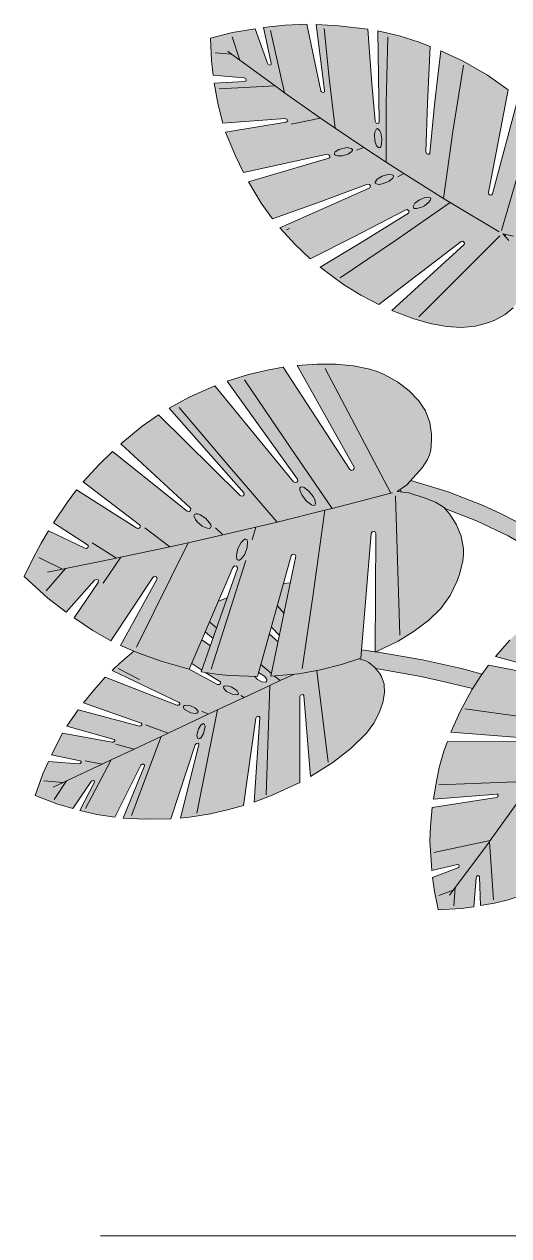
# Model space of a CAD drawing. Header units: centimetres. Extents: x 0 to 879, y -664 to 265.
# Drawn here: x -0.4 to 46.3, y 0 to 116.7 of the extents above; entities that cross this region are included whole.
import ezdxf

# ---------------------------------------------------------------- set-up
doc = ezdxf.new("R2010")
doc.units = ezdxf.units.CM
for name, color, linetype, lineweight, true_color in [('VEG-HOJAS', 117, 'Continuous', 18, 0x2e5e38), ('VEG-NERVIOS', 115, 'Continuous', 9, 0x528c5c), ('VEG-TEXTO', 47, 'Continuous', 18, 0x464646)]:
    doc.layers.add(name, color=color, linetype=linetype, lineweight=lineweight, true_color=true_color)
doc.layers.add('VEG-RELLENO', color=253, linetype='Continuous', true_color=0x96c896)

# ---------------------------------------------------------------- blocks, each defined once
blk = doc.blocks.new('VEG_Monstera_ALZADO')
at = {"layer": 'VEG-RELLENO', "true_color": 0x63965c}
h = blk.add_hatch(color=83, dxfattribs=at)
h.dxf.hatch_style = 1
h.paths.add_polyline_path([(-49.51, 116.02), (-47.77, 116.3), (-46.6, 112.98), (-46.52, 112.86), (-46.37, 112.81), (-46.25, 112.87), (-46.23, 113), (-46.99, 116.41), (-44.94, 116.66), (-42.82, 116.74), (-41.47, 110.33), (-41.38, 110.21), (-41.23, 110.16), (-41.11, 110.22), (-41.09, 110.34), (-41.92, 116.72), (-39.71, 116.58), (-36.94, 116.26), (-36.59, 111.43), (-36.23, 107.39), (-36.13, 107.22), (-35.98, 107.18), (-35.86, 107.25), (-35.84, 107.34), (-35.95, 116.09), (-33.9, 115.61), (-32.07, 115.03), (-30.93, 114.61), (-31.19, 109.14), (-31.34, 104.43), (-31.29, 104.29), (-31.16, 104.21), (-31.01, 104.23), (-30.94, 104.33), (-30.46, 109.28), (-29.89, 114.19), (-27.74, 113.18), (-25.39, 111.82), (-23.41, 110.42), (-25.31, 100.52), (-25.27, 100.36), (-25.13, 100.28), (-24.99, 100.3), (-24.92, 100.39), (-22.43, 109.64), (-20.76, 108.11), (-19.68, 106.95), (-18.75, 105.77), (-18.04, 104.6), (-17.77, 104), (-17.54, 103.39), (-17.25, 102.14), (-17.14, 100.95), (-17.21, 99.88), (-17.5, 98.94), (-18.01, 98.1), (-18.32, 97.72), (-18.98, 97.09), (-19.67, 96.64), (-20.47, 96.42), (-21.32, 96.34), (-22.9, 96.32), (-23.91, 96.53), (-23.34, 95.91), (-23.1, 95.57), (-22.24, 94.01), (-21.92, 93.22), (-21.83, 92.81), (-21.84, 92.01), (-22.03, 91.12), (-22.38, 90.22), (-22.93, 89.41), (-23.69, 88.77), (-24.7, 88.22), (-25.28, 87.99), (-26.55, 87.65), (-27.9, 87.51), (-29.35, 87.61), (-30.93, 87.91), (-32.58, 88.37), (-34.63, 89.15), (-27.64, 95.52), (-27.61, 95.69), (-27.79, 95.84), (-27.95, 95.8), (-35.88, 89.72), (-37.59, 90.62), (-39.27, 91.66), (-41.53, 93.34), (-37.57, 95.72), (-33.01, 98.55), (-32.95, 98.73), (-33.13, 98.88), (-33.27, 98.87), (-38.2, 96.29), (-42.48, 94.15), (-43.93, 95.53), (-45.4, 97.12), (-37.45, 100.65), (-36.72, 100.99), (-36.66, 101.16), (-36.76, 101.29), (-36.97, 101.32), (-41.52, 99.62), (-46.12, 98), (-47.21, 99.49), (-48.44, 101.54), (-40.68, 103.85), (-40.6, 103.91), (-40.58, 104.04), (-40.68, 104.17), (-40.86, 104.21), (-48.92, 102.45), (-49.69, 104.06), (-50.63, 106.34), (-44.78, 107.29), (-44.65, 107.42), (-44.7, 107.56), (-44.9, 107.66), (-50.91, 107.21), (-51.34, 108.96), (-51.72, 111.06), (-48.78, 111.22), (-48.66, 111.28), (-48.64, 111.41), (-48.73, 111.54), (-48.87, 111.59), (-51.84, 111.83), (-52, 113.25), (-52.09, 115.41)])
h.paths.add_polyline_path([(-31.48, 99.25), (-31.04, 99.58), (-30.92, 99.76), (-30.87, 99.9), (-30.9, 100.02), (-31.2, 100.09), (-31.43, 100.05), (-31.96, 99.83), (-32.39, 99.49), (-32.57, 99.17), (-32.54, 99.06), (-32.42, 98.99), (-32.24, 98.98), (-31.74, 99.11)], flags=0)
h.paths.add_polyline_path([(-35.41, 101.38), (-35.13, 101.48), (-34.66, 101.76), (-34.51, 101.92), (-34.45, 102.05), (-34.47, 102.17), (-34.76, 102.28), (-34.99, 102.26), (-35.55, 102.1), (-36.02, 101.82), (-36.23, 101.53), (-36.21, 101.42), (-36.1, 101.34), (-35.92, 101.31)], flags=0)
h.paths.add_polyline_path([(-39.65, 104.04), (-38.85, 104.21), (-38.49, 104.45), (-38.41, 104.57), (-38.42, 104.68), (-38.52, 104.77), (-38.91, 104.85), (-39.45, 104.77), (-39.92, 104.56), (-40.15, 104.32), (-40.14, 104.2), (-39.88, 104.06)], flags=0)
h.paths.add_polyline_path([(-36.19, 106.53), (-36.29, 106.08), (-36.25, 105.51), (-36.09, 105.02), (-35.86, 104.82), (-35.75, 104.85), (-35.6, 105.17), (-35.56, 105.42), (-35.6, 105.99), (-35.77, 106.48), (-35.87, 106.62), (-35.99, 106.68), (-36.1, 106.65)], flags=0)
at = {"layer": 'VEG-RELLENO', "true_color": 0x8eb370}
h = blk.add_hatch(color=63, dxfattribs=at)
h.dxf.hatch_style = 1
h.paths.add_polyline_path([(-2.6, 45.17), (-3, 48.56), (-3.81, 54.3), (-4.28, 57.04), (-5.31, 62.25), (-5.88, 64.73), (-7.14, 69.43), (-8.53, 73.78), (-10.07, 77.78), (-10.89, 79.65), (-11.74, 81.43), (-12.64, 83.12), (-13.56, 84.73), (-14.52, 86.25), (-15.52, 87.69), (-16.55, 89.04), (-17.61, 90.3), (-18.7, 91.47), (-19.84, 92.56), (-21, 93.57), (-22.69, 94.82), (-23.22, 95.76), (-23.73, 96.32), (-23.64, 96.47), (-22.9, 96.32), (-22.06, 96.33), (-20.01, 94.82), (-18.74, 93.73), (-17.55, 92.58), (-16.4, 91.34), (-15.29, 90.02), (-14.21, 88.61), (-13.18, 87.12), (-12.18, 85.54), (-11.23, 83.88), (-10.31, 82.13), (-9.43, 80.3), (-7.79, 76.41), (-6.29, 72.12), (-4.94, 67.53), (-3.75, 62.59), (-2.7, 57.31), (-1.8, 51.69), (-1.41, 48.75), (-0.91, 44.33), (-0.81, 37.09), (-1.15, 39.41), (-1.55, 41.43), (-2.03, 43.35)])
at = {"layer": 'VEG-RELLENO', "true_color": 0x669b5f}
h = blk.add_hatch(color=83, dxfattribs=at)
h.dxf.hatch_style = 1
h.paths.add_polyline_path([(-68.94, 65.74), (-67.68, 67.91), (-64.2, 66.24), (-64.04, 66.22), (-63.89, 66.31), (-63.85, 66.46), (-63.95, 66.59), (-67.2, 68.69), (-65.91, 70.66), (-65, 71.88), (-59.19, 68.17), (-59.02, 68.14), (-58.88, 68.24), (-58.84, 68.39), (-58.92, 68.51), (-64.34, 72.66), (-62.8, 74.31), (-61.52, 75.56), (-54.34, 69.82), (-54.14, 69.78), (-54, 69.87), (-53.97, 70.03), (-54.03, 70.13), (-60.71, 76.31), (-58.68, 78), (-57.09, 79.11), (-49.23, 71.32), (-49.1, 71.26), (-48.93, 71.3), (-48.84, 71.44), (-48.87, 71.59), (-56.08, 79.74), (-54.15, 80.79), (-51.66, 81.9), (-44.08, 72.65), (-43.93, 72.57), (-43.76, 72.61), (-43.67, 72.75), (-43.71, 72.9), (-50.47, 82.36), (-48.41, 83), (-46.47, 83.45), (-45.1, 83.69), (-38.66, 73.84), (-38.49, 73.75), (-38.33, 73.79), (-38.24, 73.93), (-38.26, 74.06), (-43.73, 83.86), (-42.71, 83.94), (-40.92, 83.99), (-39.16, 83.91), (-37.51, 83.68), (-36.02, 83.28), (-35.34, 83), (-34.68, 82.66), (-33.47, 81.85), (-32.44, 80.93), (-31.65, 79.97), (-31.36, 79.48), (-31.13, 78.94), (-30.86, 77.81), (-30.8, 77.24), (-30.8, 76.17), (-30.98, 75.25), (-31.42, 74.4), (-32, 73.65), (-33.18, 72.35), (-34.1, 71.71), (-32.98, 71.6), (-31.3, 71.04), (-30.4, 70.68), (-29.58, 70.16), (-28.95, 69.43), (-28.39, 68.49), (-28.14, 67.96), (-27.79, 66.82), (-27.71, 66.23), (-27.7, 65.64), (-27.9, 64.38), (-28.34, 63.03), (-29.01, 61.68), (-29.9, 60.44), (-31.05, 59.31), (-32.45, 58.26), (-34.02, 57.3), (-36.23, 56.22), (-36.15, 67.67), (-36.25, 67.85), (-36.51, 67.83), (-36.6, 67.67), (-37.59, 55.67), (-39.46, 55.04), (-41.5, 54.52), (-43.59, 54.15), (-46.26, 53.91), (-43.87, 65.47), (-43.97, 65.67), (-44.23, 65.65), (-44.32, 65.52), (-47.57, 53.88), (-47.96, 53.87), (-50.2, 53.97), (-51.31, 54.07), (-52.98, 54.34), (-49.5, 64.28), (-49.49, 64.39), (-49.59, 64.51), (-49.76, 64.54), (-49.93, 64.39), (-54.15, 54.59), (-56.85, 55.36), (-58.99, 56.14), (-60.75, 56.88), (-57.26, 63.23), (-57.23, 63.37), (-57.33, 63.5), (-57.5, 63.52), (-57.65, 63.43), (-61.69, 57.33), (-63.42, 58.31), (-65.23, 59.54), (-62.9, 62.94), (-62.89, 63.17), (-63.04, 63.25), (-63.27, 63.16), (-65.98, 60.09), (-67.76, 61.43), (-70.03, 63.51)])
h.paths.add_polyline_path([(-48.79, 65.69), (-48.65, 66), (-48.51, 66.62), (-48.51, 66.87), (-48.56, 67.05), (-48.67, 67.13), (-48.81, 67.11), (-48.97, 67), (-49.14, 66.8), (-49.44, 66.22), (-49.59, 65.59), (-49.54, 65.17), (-49.43, 65.09), (-49.29, 65.1), (-49.13, 65.22)], flags=0)
h.paths.add_polyline_path([(-43.39, 71.6), (-43.06, 71.04), (-42.83, 70.79), (-42.37, 70.44), (-42.18, 70.38), (-42.04, 70.41), (-41.97, 70.52), (-42.04, 70.95), (-42.38, 71.5), (-42.84, 71.97), (-43.26, 72.17), (-43.4, 72.14), (-43.47, 72.03), (-43.47, 71.84)], flags=0)
h.paths.add_polyline_path([(-53.65, 69.21), (-53.37, 68.79), (-52.89, 68.39), (-52.4, 68.17), (-52.21, 68.16), (-52.08, 68.21), (-52.03, 68.33), (-52.17, 68.71), (-52.34, 68.93), (-52.82, 69.33), (-53.31, 69.55), (-53.5, 69.56), (-53.62, 69.5), (-53.68, 69.38)], flags=0)
at = {"layer": 'VEG-RELLENO', "true_color": 0x8eb370}
h = blk.add_hatch(color=63, dxfattribs=at)
h.dxf.hatch_style = 1
h.paths.add_polyline_path([(-3.97, 41.63), (-5.01, 45.14), (-5.6, 46.81), (-6.51, 49.03), (-6.4, 49.45), (-5.74, 48.35), (-5.03, 46.94), (-4.39, 45.42), (-3.83, 43.78), (-3.33, 42.01), (-2.91, 40.13), (-2.57, 38.13), (-2.36, 36.6), (-2.9, 36.6), (-3.53, 39.8)])
h.paths.add_polyline_path([(-10.93, 56.76), (-12.16, 58.35), (-13.21, 59.56), (-14.31, 60.72), (-15.45, 61.83), (-16.65, 62.89), (-17.9, 63.9), (-19.2, 64.86), (-20.55, 65.77), (-23.4, 67.43), (-24.9, 68.19), (-26.46, 68.9), (-29.51, 70.08), (-29.97, 70.44), (-30.85, 70.88), (-32.74, 71.54), (-33.19, 71.64), (-33.73, 71.67), (-33.8, 71.92), (-33.18, 72.35), (-32.78, 72.77), (-29.22, 71.68), (-25.84, 70.37), (-24.2, 69.63), (-21.15, 68.01), (-19.67, 67.1), (-18.26, 66.16), (-16.9, 65.15), (-15.6, 64.1), (-14.35, 62.99), (-13.15, 61.83), (-12.01, 60.62), (-10.92, 59.36), (-9.9, 58.07), (-8.95, 56.75), (-9.94, 56.94), (-10.28, 56.93)])
at = {"layer": 'VEG-RELLENO', "true_color": 0x5f9058}
h = blk.add_hatch(color=83, dxfattribs=at)
h.dxf.hatch_style = 1
h.paths.add_polyline_path([(-68.25, 44.5), (-67.71, 45.71), (-64.79, 45.47), (-64.65, 45.5), (-64.55, 45.59), (-64.54, 45.7), (-64.63, 45.76), (-67.42, 46.34), (-66.34, 48.44), (-61.56, 47.55), (-61.42, 47.57), (-61.31, 47.66), (-61.3, 47.77), (-61.38, 47.83), (-65.94, 49.11), (-64.83, 50.69), (-58.94, 49.11), (-58.8, 49.13), (-58.7, 49.22), (-58.69, 49.33), (-58.76, 49.39), (-64.31, 51.36), (-63.33, 52.56), (-62.22, 53.81), (-55.33, 51.12), (-55.15, 51.13), (-55.04, 51.22), (-55.03, 51.33), (-55.09, 51.39), (-61.56, 54.48), (-60.83, 55.19), (-59.48, 56.34), (-56.85, 55.36), (-54.15, 54.59), (-51.35, 53.09), (-51.21, 53.12), (-51.11, 53.21), (-51.13, 53.36), (-52.52, 54.25), (-50.2, 53.97), (-47.83, 53.88), (-47.35, 53.49), (-46.95, 53.34), (-46.79, 53.34), (-46.68, 53.39), (-46.63, 53.48), (-46.73, 53.75), (-47.04, 54.05), (-47.45, 54.27), (-46.4, 57.97), (-45.56, 57.23), (-46.26, 53.91), (-43.59, 54.15), (-41.5, 54.52), (-39.46, 55.04), (-37.78, 55.6), (-37.12, 55.41), (-36.83, 55.25), (-36.3, 54.8), (-35.81, 54.21), (-35.61, 53.88), (-35.35, 53.14), (-35.32, 52.33), (-35.49, 51.4), (-35.64, 50.9), (-36.07, 49.88), (-36.69, 48.89), (-37.51, 47.94), (-39.1, 46.51), (-40.95, 45.18), (-42.46, 44.24), (-43.1, 52.05), (-43.2, 52.15), (-43.41, 52.09), (-43.47, 51.96), (-43.49, 43.68), (-45.33, 42.78), (-47.89, 41.79), (-47.34, 49.94), (-47.44, 50.05), (-47.65, 49.99), (-47.71, 49.88), (-48.92, 41.46), (-50.33, 41.06), (-52.99, 40.49), (-54.99, 40.24), (-53.2, 47.33), (-53.2, 47.4), (-53.3, 47.47), (-53.44, 47.44), (-53.56, 47.32), (-55.92, 40.18), (-58.4, 40.15), (-60.5, 40.25), (-58.45, 45.29), (-58.45, 45.39), (-58.54, 45.45), (-58.68, 45.43), (-58.79, 45.33), (-61.31, 40.32), (-63.04, 40.59), (-64.69, 40.99), (-63.27, 43.7), (-63.26, 43.81), (-63.35, 43.88), (-63.49, 43.85), (-63.59, 43.76), (-65.35, 41.17), (-66.88, 41.61), (-68.97, 42.41)])
h.paths.add_polyline_path([(-52.67, 48.63), (-52.61, 49.06), (-52.63, 49.23), (-52.69, 49.33), (-52.78, 49.36), (-53.01, 49.21), (-53.24, 48.84), (-53.38, 48.38), (-53.39, 48.17), (-53.31, 47.9), (-53.22, 47.87), (-52.98, 48.02)], flags=0)
h.paths.add_polyline_path([(-50.7, 52.6), (-50.36, 52.33), (-49.92, 52.14), (-49.55, 52.11), (-49.45, 52.16), (-49.4, 52.25), (-49.53, 52.51), (-49.68, 52.65), (-50.31, 52.97), (-50.51, 53.01), (-50.78, 52.95), (-50.82, 52.86)], flags=0)
h.paths.add_polyline_path([(-54.69, 50.83), (-54.42, 50.59), (-53.77, 50.35), (-53.4, 50.37), (-53.3, 50.43), (-53.27, 50.52), (-53.42, 50.75), (-53.58, 50.87), (-54.01, 51.05), (-54.23, 51.1), (-54.6, 51.09), (-54.7, 51.03), (-54.73, 50.94)], flags=0)
h.paths.add_polyline_path([(-52.95, 54.52), (-53.9, 55.13), (-52.91, 57.41), (-52.08, 56.86)])
h.paths.add_polyline_path([(-51.83, 57.56), (-52.58, 58.16), (-51.31, 61.14), (-50.47, 61.46)])
h.paths.add_polyline_path([(-45.43, 57.83), (-46.21, 58.65), (-45.04, 62.85), (-44.38, 62.91)])
at = {"layer": 'VEG-RELLENO', "true_color": 0x73ac6b}
h = blk.add_hatch(color=73, dxfattribs=at)
h.dxf.hatch_style = 1
h.paths.add_polyline_path([(-30.16, 31.41), (-30.57, 33.55), (-30.69, 34.53), (-28.26, 35.45), (-28.16, 35.53), (-28.12, 35.65), (-28.17, 35.75), (-28.28, 35.77), (-30.75, 35.19), (-30.94, 38.04), (-30.9, 39.44), (-30.72, 41.26), (-24.54, 42.23), (-24.41, 42.31), (-24.37, 42.44), (-24.42, 42.54), (-24.51, 42.56), (-30.61, 42.07), (-30.39, 43.45), (-30.04, 45.11), (-29.59, 46.69), (-29.26, 47.63), (-21.21, 47.59), (-21.1, 47.63), (-21.02, 47.74), (-21.03, 47.86), (-21.12, 47.92), (-28.92, 48.51), (-28.03, 50.52), (-26.9, 52.62), (-26.05, 53.94), (-25.3, 54.98), (-17.24, 53.45), (-17.11, 53.49), (-17.03, 53.6), (-17.05, 53.72), (-17.12, 53.78), (-24.64, 55.82), (-23.25, 57.4), (-22.26, 58.36), (-21.24, 59.22), (-20.23, 59.93), (-19.73, 60.21), (-19.23, 60.44), (-18.2, 60.77), (-17.18, 60.94), (-16.25, 60.95), (-15.45, 60.8), (-14.75, 60.45), (-14.14, 59.95), (-13.48, 59.11), (-13.25, 58.48), (-13.19, 57.77), (-13.25, 56.08), (-13.48, 55.24), (-12.64, 55.9), (-11.3, 56.6), (-10.62, 56.86), (-10.28, 56.93), (-9.6, 56.9), (-8.86, 56.72), (-8.12, 56.4), (-7.46, 55.91), (-6.95, 55.25), (-6.53, 54.38), (-6.36, 53.89), (-6.12, 52.81), (-6.05, 51.66), (-6.19, 50.43), (-6.49, 49.1), (-6.94, 47.73), (-7.61, 46.1), (-12.73, 52.11), (-12.87, 52.15), (-13, 52), (-12.98, 51.86), (-8.12, 45.06), (-8.97, 43.54), (-10.39, 41.45), (-11.45, 40.15), (-12.63, 38.87), (-13.73, 37.81), (-17.06, 45.23), (-17.21, 45.29), (-17.32, 45.21), (-17.35, 45.03), (-14.48, 37.16), (-15.26, 36.52), (-16.67, 35.52), (-18.2, 34.61), (-20.16, 33.63), (-21.42, 39.59), (-21.46, 39.67), (-21.57, 39.69), (-21.68, 39.61), (-21.72, 39.48), (-20.92, 33.29), (-22.03, 32.83), (-23.4, 32.38), (-24.71, 32.06), (-26.06, 31.81), (-26.18, 34.58), (-26.23, 34.68), (-26.34, 34.7), (-26.45, 34.62), (-26.49, 34.5), (-26.73, 31.7), (-27.94, 31.53)])
at = {"layer": 'VEG-RELLENO', "true_color": 0x8eb370}
h = blk.add_hatch(color=63, dxfattribs=at)
h.dxf.hatch_style = 1
h.paths.add_polyline_path([(-5.12, 38.89), (-6.33, 40.8), (-7.03, 41.71), (-7.78, 42.59), (-8.87, 43.71), (-8.12, 45.06), (-8.42, 45.48), (-7.45, 44.57), (-5.8, 42.73), (-5.05, 41.75), (-4.34, 40.7), (-3.35, 38.95), (-2.9, 36.6), (-4.05, 36.6), (-4.61, 37.9)])
h.paths.add_polyline_path([(-28.29, 53.1), (-31.97, 53.91), (-36.16, 54.65), (-36.83, 55.25), (-37.12, 55.41), (-37.78, 55.6), (-37.59, 55.67), (-37.51, 56.47), (-36.23, 56.28), (-36.23, 56.22), (-36.12, 56.27), (-35.65, 56.2), (-31.65, 55.48), (-27.91, 54.65), (-25.91, 54.13), (-26.83, 52.72)])
at = {"layer": 'VEG-HOJAS'}
for points in [[(-22.9, 96.32), (-23.91, 96.53), (-23.34, 95.91)], [(-22.93, 89.41), (-23.69, 88.77), (-24.7, 88.22), (-25.28, 87.99), (-26.55, 87.65), (-27.9, 87.51), (-29.35, 87.61), (-30.93, 87.91), (-32.58, 88.37), (-34.63, 89.15), (-27.64, 95.52), (-27.61, 95.69), (-27.79, 95.84), (-27.95, 95.8), (-35.88, 89.72), (-37.59, 90.62), (-39.27, 91.66), (-41.53, 93.34), (-37.57, 95.72), (-33.01, 98.55), (-32.95, 98.73), (-33.13, 98.88), (-33.27, 98.87), (-38.2, 96.29), (-42.48, 94.15), (-43.93, 95.53), (-45.4, 97.12), (-37.45, 100.65), (-36.72, 100.99), (-36.66, 101.16), (-36.76, 101.29), (-36.97, 101.32), (-41.52, 99.62), (-46.12, 98), (-47.21, 99.49), (-48.44, 101.54), (-40.68, 103.85), (-40.6, 103.91), (-40.58, 104.04), (-40.68, 104.17), (-40.86, 104.21), (-48.92, 102.45), (-49.69, 104.06), (-50.63, 106.34), (-44.78, 107.29), (-44.65, 107.42), (-44.7, 107.56), (-44.9, 107.66), (-50.91, 107.21), (-51.34, 108.96), (-51.72, 111.06), (-48.78, 111.22), (-48.66, 111.28), (-48.64, 111.41), (-48.73, 111.54), (-48.87, 111.59), (-51.84, 111.83), (-52, 113.25), (-52.09, 115.41), (-49.98, 115.93), (-47.77, 116.3), (-46.6, 112.98), (-46.52, 112.86), (-46.37, 112.81), (-46.25, 112.87), (-46.23, 113), (-46.99, 116.41), (-44.94, 116.66), (-42.82, 116.74), (-41.47, 110.33), (-41.38, 110.21), (-41.23, 110.16), (-41.11, 110.22), (-41.09, 110.34), (-41.92, 116.72), (-39.71, 116.58), (-36.94, 116.26), (-36.59, 111.43), (-36.23, 107.39), (-36.13, 107.22), (-35.98, 107.18), (-35.86, 107.25), (-35.84, 107.34), (-35.95, 116.09), (-33.9, 115.61), (-32.07, 115.03), (-30.93, 114.61), (-31.19, 109.14), (-31.34, 104.43), (-31.29, 104.29), (-31.16, 104.21), (-31.01, 104.23), (-30.94, 104.33), (-30.46, 109.28), (-29.89, 114.19), (-27.74, 113.18), (-25.39, 111.82), (-23.41, 110.42), (-25.31, 100.52), (-25.27, 100.36), (-25.13, 100.28), (-24.99, 100.3), (-24.92, 100.39), (-22.43, 109.64)], [(-23.73, 96.32), (-23.64, 96.47)], [(-32.78, 72.77), (-29.19, 71.67), (-25.81, 70.36), (-24.2, 69.63), (-22.64, 68.84), (-21.13, 68), (-19.67, 67.1), (-18.26, 66.16), (-16.9, 65.15), (-15.6, 64.1), (-14.35, 62.99), (-13.15, 61.83), (-12.01, 60.62), (-10.92, 59.36), (-9.9, 58.07), (-8.95, 56.75)], [(-33.73, 71.67), (-33.8, 71.92)], [(-10.93, 56.76), (-12.16, 58.35), (-13.21, 59.56), (-14.31, 60.72), (-15.45, 61.83), (-16.65, 62.89), (-17.9, 63.9), (-19.2, 64.86), (-21.95, 66.62), (-23.4, 67.43), (-26.46, 68.9), (-29.51, 70.08)], [(-45.04, 62.85), (-44.38, 62.91)], [(-51.31, 61.14), (-50.47, 61.46)], [(-21.12, 47.92), (-28.92, 48.51), (-28.03, 50.52), (-26.9, 52.62), (-26.05, 53.94), (-25.3, 54.98), (-17.24, 53.45)], [(-17.12, 53.78), (-24.64, 55.82), (-23.25, 57.4)], [(-22.03, 32.83), (-23.4, 32.38), (-24.71, 32.06), (-26.06, 31.81), (-26.18, 34.58), (-26.23, 34.68), (-26.34, 34.7), (-26.45, 34.62), (-26.49, 34.5), (-26.73, 31.7), (-27.94, 31.53), (-30.16, 31.41), (-30.23, 31.78), (-30.51, 33.17), (-30.69, 34.53), (-28.26, 35.45), (-28.16, 35.53), (-28.12, 35.65), (-28.17, 35.75), (-28.28, 35.77), (-30.75, 35.19), (-30.94, 38.04), (-30.9, 39.44), (-30.72, 41.26), (-24.54, 42.23), (-24.41, 42.31), (-24.37, 42.44), (-24.42, 42.54), (-24.51, 42.56), (-30.61, 42.07), (-30.39, 43.45), (-30.04, 45.11), (-29.59, 46.69), (-29.26, 47.63), (-21.21, 47.59)], [(-45.43, 57.83), (-46.21, 58.65)], [(-52.91, 57.41), (-52.08, 56.86)], [(-51.83, 57.56), (-52.58, 58.16)], [(-46.4, 57.97), (-45.56, 57.23)], [(-37.78, 55.6), (-37.12, 55.41), (-36.83, 55.25), (-36.3, 54.8), (-35.81, 54.21), (-35.61, 53.88), (-35.35, 53.14), (-35.32, 52.33), (-35.49, 51.4), (-35.83, 50.39), (-36.36, 49.38), (-37.07, 48.42), (-38.53, 46.98), (-40.31, 45.61), (-42.46, 44.24), (-43.1, 52.05), (-43.2, 52.15), (-43.41, 52.09), (-43.47, 51.96), (-43.49, 43.68), (-46.13, 42.44), (-47.89, 41.79), (-47.34, 49.94), (-47.39, 50.03), (-47.51, 50.05), (-47.65, 49.99), (-47.71, 49.88), (-48.92, 41.46), (-50.33, 41.06), (-52.1, 40.65), (-53.87, 40.36), (-54.99, 40.24), (-53.2, 47.33), (-53.2, 47.4), (-53.3, 47.47), (-53.44, 47.44), (-53.56, 47.32), (-55.92, 40.18), (-58.4, 40.15), (-60.5, 40.25), (-58.45, 45.29), (-58.45, 45.39), (-58.54, 45.45), (-58.68, 45.43), (-58.79, 45.33), (-61.31, 40.32), (-63.04, 40.59), (-64.69, 40.99), (-63.27, 43.7), (-63.26, 43.81), (-63.35, 43.88), (-63.49, 43.85), (-63.59, 43.76), (-65.35, 41.17), (-66.88, 41.61), (-68.97, 42.41), (-68.25, 44.5), (-67.71, 45.71), (-64.79, 45.47), (-64.65, 45.5), (-64.55, 45.59), (-64.54, 45.7), (-64.63, 45.76), (-67.42, 46.34), (-66.34, 48.44), (-61.56, 47.55), (-61.42, 47.57), (-61.31, 47.66), (-61.3, 47.77), (-61.38, 47.83), (-65.94, 49.11), (-64.83, 50.69), (-58.94, 49.11), (-58.8, 49.13), (-58.7, 49.22), (-58.69, 49.33), (-58.76, 49.39), (-64.31, 51.36), (-63.33, 52.56), (-62.22, 53.81), (-55.33, 51.12), (-55.15, 51.13), (-55.04, 51.22), (-55.03, 51.33), (-55.09, 51.39), (-61.56, 54.48), (-60.83, 55.19), (-59.48, 56.34)], [(-37.51, 56.47), (-36.23, 56.28)], [(-36.12, 56.27), (-31.65, 55.48), (-27.91, 54.65), (-25.91, 54.13)], [(-52.92, 54.5), (-53.9, 55.13)], [(-54.15, 54.59), (-51.4, 53.11), (-51.21, 53.12), (-51.11, 53.21), (-51.13, 53.36), (-52.52, 54.25)], [(-47.83, 53.88), (-47.55, 53.61), (-47.15, 53.39), (-46.79, 53.34), (-46.68, 53.39), (-46.65, 53.6), (-46.86, 53.9), (-47.45, 54.27)], [(-26.83, 52.72), (-30.1, 53.52), (-31.97, 53.91), (-36.16, 54.65)]]:
    blk.add_lwpolyline(points, dxfattribs=at)
for points in [[(-36.1, 106.65), (-36.26, 106.33), (-36.29, 106.08), (-36.25, 105.51), (-36.09, 105.02), (-35.86, 104.82), (-35.75, 104.85), (-35.66, 104.97), (-35.6, 105.17), (-35.57, 105.7), (-35.67, 106.26), (-35.77, 106.48), (-35.99, 106.68)], [(-39.88, 104.06), (-39.38, 104.06), (-38.85, 104.21), (-38.49, 104.45), (-38.41, 104.57), (-38.42, 104.68), (-38.52, 104.77), (-38.91, 104.85), (-39.71, 104.68), (-40.08, 104.44), (-40.15, 104.32), (-40.14, 104.2), (-40.05, 104.12)], [(-35.68, 101.32), (-35.41, 101.38), (-34.87, 101.62), (-34.51, 101.92), (-34.45, 102.05), (-34.47, 102.17), (-34.57, 102.24), (-34.99, 102.26), (-35.55, 102.1), (-36.02, 101.82), (-36.23, 101.53), (-36.21, 101.42), (-35.92, 101.31)], [(-31.74, 99.11), (-31.48, 99.25), (-31.04, 99.58), (-30.92, 99.76), (-30.87, 99.9), (-30.9, 100.02), (-31.2, 100.09), (-31.43, 100.05), (-31.96, 99.83), (-32.39, 99.49), (-32.57, 99.17), (-32.54, 99.06), (-32.42, 98.99), (-32.24, 98.98)], [(-69.17, 65.29), (-68.4, 66.73), (-67.68, 67.91), (-64.2, 66.24), (-64.04, 66.22), (-63.89, 66.31), (-63.85, 66.46), (-63.95, 66.59), (-67.2, 68.69), (-65.91, 70.66), (-65, 71.88), (-59.19, 68.17), (-59.02, 68.14), (-58.88, 68.24), (-58.84, 68.39), (-58.92, 68.51), (-64.34, 72.66), (-62.8, 74.31), (-61.52, 75.56), (-54.34, 69.82), (-54.14, 69.78), (-54, 69.87), (-53.97, 70.03), (-54.03, 70.13), (-60.71, 76.31), (-58.68, 78), (-57.09, 79.11), (-49.23, 71.32), (-49.1, 71.26), (-48.93, 71.3), (-48.84, 71.44), (-48.87, 71.59), (-56.08, 79.74), (-54.15, 80.79), (-51.66, 81.9), (-44.08, 72.65), (-43.93, 72.57), (-43.76, 72.61), (-43.67, 72.75), (-43.71, 72.9), (-50.47, 82.36), (-48.41, 83), (-46.47, 83.45), (-45.1, 83.69), (-38.66, 73.84), (-38.49, 73.75), (-38.33, 73.79), (-38.24, 73.93), (-38.26, 74.06), (-43.73, 83.86), (-41.81, 83.98), (-40.03, 83.97), (-38.32, 83.82), (-36.74, 83.5), (-36.02, 83.28), (-35.34, 83), (-34.06, 82.28), (-32.93, 81.4), (-32.01, 80.45), (-31.36, 79.48), (-30.97, 78.38), (-30.8, 77.24), (-30.78, 76.69), (-30.86, 75.69), (-30.98, 75.25), (-31.17, 74.81), (-31.7, 74.01), (-33.18, 72.35), (-34.1, 71.71), (-32.98, 71.6), (-31.3, 71.04), (-30.4, 70.68), (-29.58, 70.16), (-28.95, 69.43), (-28.39, 68.49), (-27.94, 67.4), (-27.71, 66.23), (-27.7, 65.64), (-27.77, 65.03), (-28.09, 63.71), (-28.34, 63.03), (-29.01, 61.68), (-29.9, 60.44), (-31.05, 59.31), (-32.45, 58.26), (-34.02, 57.3), (-36.23, 56.22), (-36.15, 67.67), (-36.25, 67.85), (-36.51, 67.83), (-36.6, 67.67), (-37.59, 55.67), (-39.46, 55.04), (-41.5, 54.52), (-43.59, 54.15), (-46.26, 53.91), (-43.87, 65.47), (-43.97, 65.67), (-44.23, 65.65), (-44.32, 65.52), (-47.57, 53.88), (-50.2, 53.97), (-51.31, 54.07), (-52.98, 54.34), (-49.5, 64.28), (-49.49, 64.39), (-49.59, 64.51), (-49.76, 64.54), (-49.93, 64.39), (-54.15, 54.59), (-56.85, 55.36), (-58.99, 56.14), (-60.75, 56.88), (-57.26, 63.23), (-57.23, 63.37), (-57.33, 63.5), (-57.5, 63.52), (-57.65, 63.43), (-61.69, 57.33), (-63.42, 58.31), (-65.23, 59.54), (-62.9, 62.94), (-62.89, 63.17), (-63.04, 63.25), (-63.27, 63.16), (-65.98, 60.09), (-67.76, 61.43), (-70.03, 63.51)], [(-43.47, 71.84), (-43.25, 71.32), (-42.83, 70.79), (-42.37, 70.44), (-42.18, 70.38), (-42.04, 70.41), (-41.97, 70.52), (-42.04, 70.95), (-42.19, 71.23), (-42.61, 71.76), (-43.07, 72.11), (-43.26, 72.17), (-43.4, 72.14), (-43.47, 72.03)], [(-53.68, 69.38), (-53.54, 69.01), (-53.37, 68.79), (-52.89, 68.39), (-52.4, 68.17), (-52.21, 68.16), (-52.08, 68.21), (-52.03, 68.33), (-52.06, 68.5), (-52.17, 68.71), (-52.57, 69.14), (-53.07, 69.47), (-53.31, 69.55), (-53.5, 69.56), (-53.62, 69.5)], [(-48.96, 65.42), (-48.79, 65.69), (-48.56, 66.32), (-48.51, 66.87), (-48.56, 67.05), (-48.67, 67.13), (-48.81, 67.11), (-49.14, 66.8), (-49.44, 66.22), (-49.59, 65.59), (-49.54, 65.17), (-49.43, 65.09), (-49.29, 65.1), (-49.13, 65.22)], [(-50.8, 52.74), (-50.55, 52.46), (-49.92, 52.14), (-49.55, 52.11), (-49.45, 52.16), (-49.4, 52.25), (-49.53, 52.51), (-49.68, 52.65), (-50.09, 52.9), (-50.31, 52.97), (-50.67, 53), (-50.78, 52.95), (-50.82, 52.86)], [(-54.73, 50.94), (-54.58, 50.71), (-53.99, 50.4), (-53.56, 50.34), (-53.4, 50.37), (-53.3, 50.43), (-53.27, 50.52), (-53.42, 50.75), (-53.58, 50.87), (-54.01, 51.05), (-54.44, 51.12), (-54.6, 51.09), (-54.7, 51.03)], [(-52.76, 48.4), (-52.61, 49.06), (-52.69, 49.33), (-52.78, 49.36), (-53.01, 49.21), (-53.24, 48.84), (-53.38, 48.38), (-53.39, 48.17), (-53.31, 47.9), (-53.22, 47.87), (-53.11, 47.91), (-52.98, 48.02)]]:
    blk.add_lwpolyline(points, close=True, dxfattribs=at)
at = {"layer": 'VEG-NERVIOS'}
for points in [[(-44.95, 110.13), (-46.32, 116.12)], [(-40.09, 106.74), (-40.66, 111.54), (-41.14, 116.32)], [(-49.25, 113.27), (-50.01, 115.52)], [(-35.16, 103.45), (-35.15, 109.11), (-35.01, 115.54)], [(-50.06, 113.87), (-51.65, 113.98)], [(-50.06, 113.87), (-50.42, 114.14)], [(-49.25, 113.27), (-50.06, 113.87)], [(-45.87, 110.79), (-49.25, 113.27)], [(-29.64, 99.96), (-28.74, 106.4), (-27.72, 112.79)], [(-45.87, 110.79), (-51.24, 110.51)], [(-44.95, 110.13), (-45.87, 110.79)], [(-41.48, 107.69), (-44.95, 110.13)], [(-41.48, 107.69), (-44.32, 107.12)], [(-40.09, 106.74), (-41.48, 107.69)], [(-24.06, 96.88), (-20.86, 107.73)], [(-37.3, 104.86), (-40.09, 106.74)], [(-37.3, 104.86), (-38.03, 104.61)], [(-35.16, 103.45), (-37.3, 104.86)], [(-33.45, 102.35), (-35.16, 103.45)], [(-33.45, 102.35), (-34.05, 102.05)], [(-29.64, 99.96), (-33.45, 102.35)], [(-29, 99.57), (-34.26, 95.89), (-39.59, 92.29)], [(-29, 99.57), (-29.64, 99.96)], [(-24.27, 96.74), (-29, 99.57)], [(-44.49, 97.06), (-44.77, 96.93)], [(-24.21, 96.35), (-32.01, 88.56)], [(-34.7, 71.55), (-41.04, 83.58)], [(-40.35, 70.09), (-44.36, 75.9), (-48.8, 82.46)], [(-45.67, 68.77), (-50.42, 74.28), (-55.09, 79.82)], [(-34.7, 71.55), (-40.35, 70.09)], [(-34.54, 71.59), (-34.7, 71.55)], [(-34.25, 71.31), (-33.84, 57.88)], [(-40.35, 70.09), (-41.07, 69.91)], [(-41.07, 69.91), (-45.67, 68.77)], [(-41.07, 69.91), (-42.19, 61.81), (-43.26, 54.62)], [(-56.01, 66.39), (-58.41, 68.22)], [(-50.89, 67.54), (-51.61, 68.21)], [(-47.71, 68.29), (-50.89, 67.54)], [(-47.71, 68.29), (-48.08, 67.05)], [(-45.67, 68.77), (-47.71, 68.29)], [(-61.13, 65.29), (-63.5, 66.76)], [(-54.25, 66.78), (-59.22, 56.7)], [(-54.25, 66.78), (-56.01, 66.39)], [(-50.89, 67.54), (-54.25, 66.78)], [(-60.73, 65.38), (-62.44, 62.88)], [(-60.73, 65.38), (-61.13, 65.29)], [(-56.01, 66.39), (-60.73, 65.38)], [(-66.34, 64.23), (-68.64, 65.36)], [(-66.05, 64.29), (-67.92, 62.15)], [(-66.34, 64.23), (-67.79, 63.94)], [(-66.05, 64.29), (-66.34, 64.23)], [(-61.13, 65.29), (-66.05, 64.29)], [(-48.68, 65.08), (-52.02, 54.59)], [(-44.99, 59.96), (-45.64, 60.7)], [(-51.48, 58.56), (-52.16, 59.13)], [(-46.21, 54.17), (-47.24, 55.03)], [(-58.92, 53.6), (-60.99, 54.65)], [(-45.39, 53.49), (-45.92, 53.93)], [(-44.09, 54.09), (-45.39, 53.49)], [(-41.83, 54.45), (-40.76, 45.63)], [(-46.37, 53.02), (-48.85, 51.86)], [(-46.37, 53.02), (-46.73, 42.5)], [(-45.39, 53.49), (-46.37, 53.02)], [(-48.85, 51.86), (-51.41, 50.67)], [(-48.85, 51.86), (-49.15, 52.06)], [(-52.3, 50.25), (-56.18, 48.43)], [(-51.41, 50.67), (-53.4, 40.71)], [(-52.3, 50.25), (-52.91, 50.55)], [(-51.41, 50.67), (-52.3, 50.25)], [(-17.24, 49.4), (-22.03, 50), (-27.58, 50.77)], [(-56.18, 48.43), (-58.34, 49.23)], [(-56.85, 48.12), (-59.69, 40.5)], [(-56.85, 48.12), (-59.43, 46.9)], [(-56.18, 48.43), (-56.85, 48.12)], [(-59.43, 46.9), (-61.66, 45.86)], [(-59.43, 46.9), (-61.21, 47.38)], [(-62.53, 45.45), (-64.16, 45.75)], [(-61.66, 45.86), (-64.12, 41.17)], [(-61.66, 45.86), (-62.53, 45.45)], [(-62.53, 45.45), (-65.95, 43.83)], [(-66.28, 43.68), (-68.13, 43.85)], [(-66.28, 43.68), (-67.23, 43.23)], [(-65.95, 43.83), (-67.15, 42.05)], [(-65.95, 43.83), (-66.28, 43.68)], [(-21.04, 43.82), (-30.09, 43.45)], [(-21.2, 43.59), (-25.13, 38.08)], [(-25.13, 38.08), (-30.58, 36.92)], [(-25.22, 37.95), (-28.52, 33.55)], [(-25.13, 38.08), (-25.22, 37.95)], [(-25.22, 37.95), (-24.82, 32.36)], [(-28.7, 33.3), (-30.1, 32.8)], [(-28.7, 33.3), (-29.06, 32.83)], [(-28.52, 33.55), (-28.7, 33.3)], [(-28.52, 33.55), (-28.65, 31.8)]]:
    blk.add_lwpolyline(points, dxfattribs=at)

msp = doc.modelspace()

# ---------------------------------------------------------------- linework, layer by layer
at = {"layer": 'VEG-TEXTO'}
msp.add_line((6.97, 0), (132.35, 0), dxfattribs=at)

# ---------------------------------------------------------------- block references
msp.add_blockref('VEG_Monstera_ALZADO', (69.66, 0))

doc.saveas('drawing.dxf')
